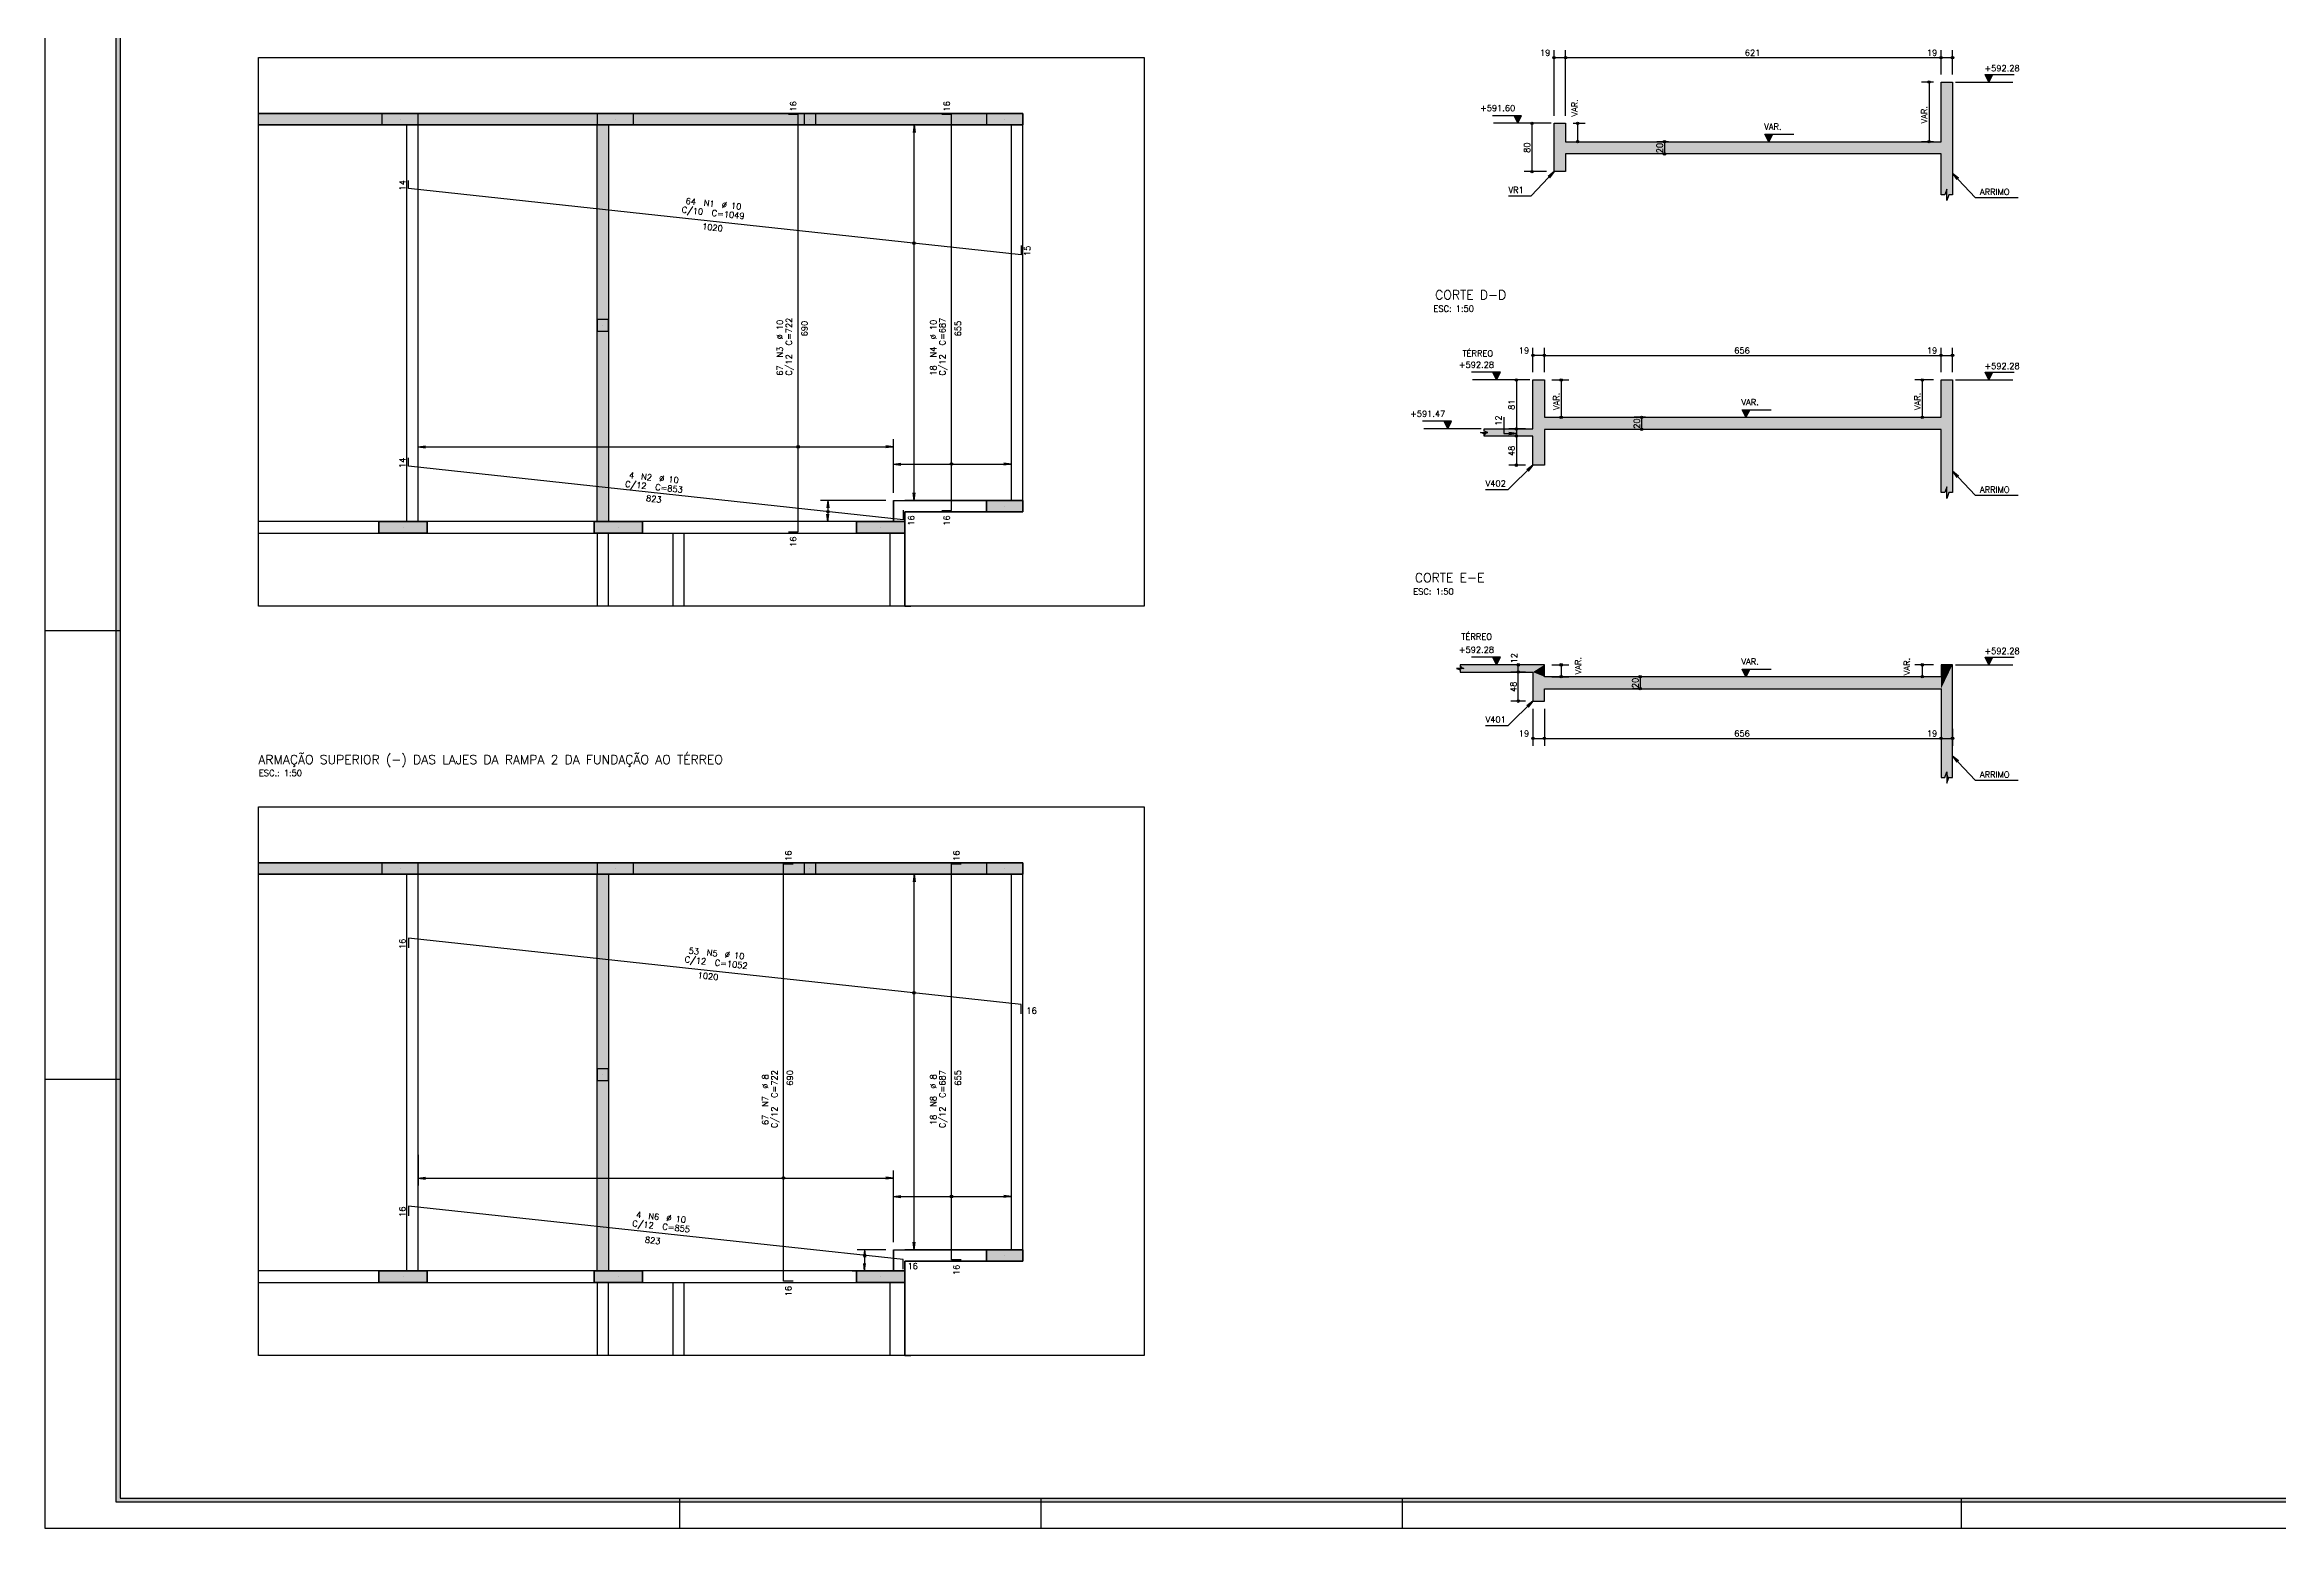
# Model space of a CAD drawing. Extents: x 0 to 119, y 0 to 84.
# Drawn here: x 0 to 73.9, y 0 to 49.1 of the extents above; entities that cross this region are included whole.
import ezdxf

# ---------------------------------------------------------------- set-up
doc = ezdxf.new("R2010")
doc.units = 0
doc.header["$LTSCALE"] = 100
doc.header["$MEASUREMENT"] = 0
doc.linetypes.add('ESTILO_TQS_0002', pattern=[0.3, 0.2, -0.1])
doc.linetypes.add('ESTILO_TQS_0004', pattern=[2.4, 1.5, 0.2, 0.15, -0.2, 0.15, -0.2])
for name, color, linetype in [('1', 1, 'CONTINUOUS'), ('2', 2, 'CONTINUOUS'), ('3', 3, 'CONTINUOUS'), ('4', 4, 'CONTINUOUS'), ('6', 6, 'CONTINUOUS'), ('9', 9, 'CONTINUOUS')]:
    doc.layers.add(name, color=color, linetype=linetype)
doc.styles.get("Standard").update_dxf_attribs({"font": 'ROMANS.SHX'})

msp = doc.modelspace()

# ---------------------------------------------------------------- linework, layer by layer
at = {"layer": '1', "linetype": 'ESTILO_TQS_0002'}
for p, q in [((63.209327, 47.833417), (65.109327, 47.833417)), ((49.829327, 46.473393), (47.929327, 46.473393)), ((49.129327, 37.984281), (47.229327, 37.984281)), ((63.209327, 37.984281), (65.109327, 37.984281)), ((47.515767, 36.364281), (45.615767, 36.364281)), ((49.129327, 28.559087), (47.229327, 28.559087)), ((63.209327, 28.559087), (65.109327, 28.559087))]:
    msp.add_line(p, q, dxfattribs=at)
at = {"layer": '1', "linetype": 'Continuous'}
for p, q in [((11.753726, 46.609635), (11.753726, 46.609635)), ((18.873726, 46.609635), (18.873726, 46.609635)), ((25.313726, 46.609635), (25.313726, 46.609635)), ((31.753726, 46.609635), (31.753726, 46.609635)), ((32.353726, 33.619635), (32.353726, 46.799635)), ((18.273726, 42.628088), (18.273726, 46.419635)), ((18.653726, 46.419635), (18.653726, 42.58705)), ((18.273726, 39.979635), (18.273726, 42.628091)), ((18.653726, 42.58704), (18.653726, 39.979635)), ((18.273726, 33.299635), (18.273726, 39.599635)), ((18.463726, 39.789635), (18.463726, 39.789635)), ((18.653726, 39.599635), (18.653726, 33.299635)), ((28.453726, 33.299635), (28.453727, 33.619635)), ((28.453726, 33.299635), (28.453727, 33.619635)), ((28.453727, 33.619635), (32.353726, 33.619635)), ((28.453727, 33.619635), (32.353726, 33.619635)), ((31.753726, 33.809635), (31.753726, 33.809635)), ((11.853726, 33.109635), (11.853726, 33.109635)), ((18.973726, 33.109635), (18.973726, 33.109635)), ((19.773726, 32.919635), (26.853726, 32.919635)), ((27.653726, 33.109635), (27.653726, 33.109635)), ((27.653726, 33.109635), (27.653726, 33.109635)), ((28.453727, 30.497469), (28.653726, 30.497469)), ((11.753726, 21.82431), (11.753726, 21.82431)), ((18.273726, 17.842764), (18.273726, 21.63431)), ((18.653726, 21.63431), (18.653726, 17.801726)), ((18.873726, 21.82431), (18.873726, 21.82431)), ((25.313726, 21.82431), (25.313726, 21.82431)), ((31.753726, 21.82431), (31.753726, 21.82431)), ((32.353726, 8.83431), (32.353726, 22.01431)), ((18.273726, 15.19431), (18.273726, 17.842766)), ((18.653726, 17.801716), (18.653726, 15.19431)), ((18.273726, 8.51431), (18.273726, 14.81431)), ((18.463726, 15.00431), (18.463726, 15.00431)), ((18.653726, 14.81431), (18.653726, 8.51431)), ((31.753726, 9.02431), (31.753726, 9.02431)), ((11.853726, 8.32431), (11.853726, 8.32431)), ((18.973726, 8.32431), (18.973726, 8.32431)), ((19.773726, 8.13431), (26.853726, 8.13431)), ((27.653726, 8.32431), (27.653726, 8.32431)), ((27.653726, 8.32431), (27.653726, 8.32431)), ((28.453726, 8.51431), (28.453727, 8.83431)), ((28.453726, 8.51431), (28.453727, 8.83431)), ((28.453727, 8.83431), (32.353726, 8.83431)), ((28.453727, 8.83431), (32.353726, 8.83431)), ((28.453727, 5.712145), (28.653726, 5.712145))]:
    msp.add_line(p, q, dxfattribs=at)
for points in [[(11.153726, 46.799635), (7.073771, 46.799635)], [(7.073771, 46.799635), (32.353726, 46.799635), (32.353726, 46.419635), (7.073771, 46.419635), (7.073771, 46.799635)], [(12.353726, 46.419635), (12.353726, 46.799635), (11.153726, 46.799635), (11.153726, 46.419635), (12.353726, 46.419635)], [(18.273726, 46.799635), (12.353726, 46.799635)], [(19.473726, 46.419635), (19.473726, 46.799635), (18.273726, 46.799635), (18.273726, 46.419635), (19.473726, 46.419635)], [(25.123726, 46.799635), (19.473726, 46.799635)], [(25.123726, 46.419635), (25.503726, 46.419635), (25.503726, 46.799635), (25.123726, 46.799635), (25.123726, 46.419635)], [(31.153726, 46.799635), (25.503726, 46.799635)], [(32.353726, 46.419635), (32.353726, 46.799635), (31.153726, 46.799635), (31.153726, 46.419635), (32.353726, 46.419635)], [(7.073771, 46.419635), (11.153726, 46.419635)], [(11.973726, 46.419635), (11.973726, 33.299635)], [(12.353726, 33.299635), (12.353726, 46.419635)], [(12.353726, 46.419635), (18.273726, 46.419635)], [(18.273726, 46.419635), (18.653726, 46.419635), (18.653726, 33.299635), (18.273726, 33.299635), (18.273726, 46.419635)], [(19.473726, 46.419635), (25.123726, 46.419635)], [(25.503726, 46.419635), (31.153726, 46.419635)], [(31.973726, 46.419635), (31.973726, 33.999635)], [(32.353726, 33.999635), (32.353726, 46.419635)], [(18.273726, 39.599635), (18.653726, 39.599635), (18.653726, 39.979635), (18.273726, 39.979635), (18.273726, 39.599635)], [(11.053726, 33.299635), (7.073771, 33.299635)], [(11.053726, 32.919635), (12.653726, 32.919635), (12.653726, 33.299635), (11.053726, 33.299635), (11.053726, 32.919635)], [(11.053726, 33.299635), (12.653726, 33.299635), (12.653726, 32.919635), (11.053726, 32.919635), (11.053726, 33.299635)], [(18.173726, 33.299635), (12.653726, 33.299635)], [(18.173726, 32.919635), (19.773726, 32.919635), (19.773726, 33.299635), (18.173726, 33.299635), (18.173726, 32.919635)], [(18.173726, 33.299635), (19.773726, 33.299635), (19.773726, 32.919635), (18.173726, 32.919635), (18.173726, 33.299635)], [(26.853726, 33.299635), (19.773726, 33.299635)], [(26.853726, 32.919635), (28.453726, 32.919635), (28.453726, 33.299635), (26.853726, 33.299635), (26.853726, 32.919635)], [(26.853726, 33.299635), (28.453727, 33.299635), (28.453727, 32.919635), (26.853726, 32.919635), (26.853726, 33.299635)], [(28.073727, 33.999635), (28.073727, 33.299635)], [(28.073727, 33.999635), (28.453727, 33.999635)], [(28.073727, 33.299635), (28.073727, 33.999635), (31.153726, 33.999635), (31.153726, 33.619635), (28.453727, 33.619635), (28.453726, 33.299635), (28.073727, 33.299635)], [(31.153726, 33.999635), (28.453727, 33.999635)], [(28.453727, 33.619635), (31.153726, 33.619635)], [(32.353726, 33.619635), (32.353726, 33.999635), (31.153726, 33.999635), (31.153726, 33.619635), (32.353726, 33.619635)], [(31.153726, 33.999635), (32.353726, 33.999635), (32.353726, 33.619635), (31.153726, 33.619635), (31.153726, 33.999635)], [(7.073771, 32.919635), (11.053726, 32.919635)], [(12.653726, 32.919635), (18.173726, 32.919635)], [(18.273726, 32.919635), (18.273726, 30.497469)], [(18.653726, 30.497469), (18.653726, 32.919635)], [(18.653726, 32.919635), (28.453727, 32.919635), (28.453727, 30.497469), (18.653726, 30.497469), (18.653726, 32.919635)], [(20.773726, 32.919635), (20.773726, 30.497469)], [(20.773726, 32.919635), (21.153726, 32.919635)], [(21.153726, 30.497469), (21.153726, 32.919635)], [(21.153726, 32.919635), (26.853726, 32.919635)], [(27.953727, 32.919635), (27.953727, 30.497469)], [(28.453727, 30.497469), (28.453727, 32.919635)], [(11.153726, 22.01431), (7.073771, 22.01431)], [(7.073771, 22.01431), (32.353726, 22.01431), (32.353726, 21.63431), (7.073771, 21.63431), (7.073771, 22.01431)], [(7.073771, 21.63431), (11.153726, 21.63431)], [(12.353726, 21.63431), (12.353726, 22.01431), (11.153726, 22.01431), (11.153726, 21.63431), (12.353726, 21.63431)], [(11.973726, 21.63431), (11.973726, 8.51431)], [(18.273726, 22.01431), (12.353726, 22.01431)], [(12.353726, 8.51431), (12.353726, 21.63431)], [(12.353726, 21.63431), (18.273726, 21.63431)], [(19.473726, 21.63431), (19.473726, 22.01431), (18.273726, 22.01431), (18.273726, 21.63431), (19.473726, 21.63431)], [(18.273726, 21.63431), (18.653726, 21.63431), (18.653726, 8.51431), (18.273726, 8.51431), (18.273726, 21.63431)], [(25.123726, 22.01431), (19.473726, 22.01431)], [(19.473726, 21.63431), (25.123726, 21.63431)], [(25.123726, 21.63431), (25.503726, 21.63431), (25.503726, 22.01431), (25.123726, 22.01431), (25.123726, 21.63431)], [(31.153726, 22.01431), (25.503726, 22.01431)], [(25.503726, 21.63431), (31.153726, 21.63431)], [(32.353726, 21.63431), (32.353726, 22.01431), (31.153726, 22.01431), (31.153726, 21.63431), (32.353726, 21.63431)], [(31.973726, 21.63431), (31.973726, 9.21431)], [(32.353726, 9.21431), (32.353726, 21.63431)], [(18.273726, 14.81431), (18.653726, 14.81431), (18.653726, 15.19431), (18.273726, 15.19431), (18.273726, 14.81431)], [(28.073727, 9.21431), (28.073727, 8.51431)], [(28.073727, 9.21431), (28.453727, 9.21431)], [(28.073727, 8.51431), (28.073727, 9.21431), (31.153726, 9.21431), (31.153726, 8.83431), (28.453727, 8.83431), (28.453726, 8.51431), (28.073727, 8.51431)], [(31.153726, 9.21431), (28.453727, 9.21431)], [(32.353726, 8.83431), (32.353726, 9.21431), (31.153726, 9.21431), (31.153726, 8.83431), (32.353726, 8.83431)], [(31.153726, 9.21431), (32.353726, 9.21431), (32.353726, 8.83431), (31.153726, 8.83431), (31.153726, 9.21431)], [(11.053726, 8.51431), (7.073771, 8.51431)], [(7.073771, 8.13431), (11.053726, 8.13431)], [(11.053726, 8.13431), (12.653726, 8.13431), (12.653726, 8.51431), (11.053726, 8.51431), (11.053726, 8.13431)], [(11.053726, 8.51431), (12.653726, 8.51431), (12.653726, 8.13431), (11.053726, 8.13431), (11.053726, 8.51431)], [(18.173726, 8.51431), (12.653726, 8.51431)], [(12.653726, 8.13431), (18.173726, 8.13431)], [(18.173726, 8.13431), (19.773726, 8.13431), (19.773726, 8.51431), (18.173726, 8.51431), (18.173726, 8.13431)], [(18.173726, 8.51431), (19.773726, 8.51431), (19.773726, 8.13431), (18.173726, 8.13431), (18.173726, 8.51431)], [(18.273726, 8.13431), (18.273726, 5.712145)], [(18.653726, 5.712145), (18.653726, 8.13431)], [(18.653726, 8.13431), (28.453727, 8.13431), (28.453727, 5.712145), (18.653726, 5.712145), (18.653726, 8.13431)], [(26.853726, 8.51431), (19.773726, 8.51431)], [(20.773726, 8.13431), (20.773726, 5.712145)], [(20.773726, 8.13431), (21.153726, 8.13431)], [(21.153726, 5.712145), (21.153726, 8.13431)], [(21.153726, 8.13431), (26.853726, 8.13431)], [(26.853726, 8.13431), (28.453726, 8.13431), (28.453726, 8.51431), (26.853726, 8.51431), (26.853726, 8.13431)], [(26.853726, 8.51431), (28.453727, 8.51431), (28.453727, 8.13431), (26.853726, 8.13431), (26.853726, 8.51431)], [(27.953727, 8.13431), (27.953727, 5.712145)], [(28.453727, 8.83431), (31.153726, 8.83431)], [(28.453727, 5.712145), (28.453727, 8.13431)]]:
    msp.add_lwpolyline(points, dxfattribs=at)
for points in [[(7.073771, 46.799635), (32.353726, 46.799635), (32.353726, 46.419635)], [(7.073771, 46.799635), (32.353726, 46.419635), (7.073771, 46.419635)], [(7.073771, 46.799635), (7.073771, 46.419635), (7.073771, 46.799635)], [(18.273726, 46.419635), (18.653726, 46.419635), (18.653726, 33.299635)], [(18.273726, 46.419635), (18.653726, 33.299635), (18.273726, 33.299635)], [(18.273726, 46.419635), (18.273726, 33.299635), (18.273726, 46.419635)], [(11.053726, 33.299635), (12.653726, 33.299635), (12.653726, 32.919635)], [(11.053726, 33.299635), (12.653726, 32.919635), (11.053726, 32.919635)], [(11.053726, 33.299635), (11.053726, 32.919635), (11.053726, 33.299635)], [(18.173726, 33.299635), (19.773726, 33.299635), (19.773726, 32.919635)], [(18.173726, 33.299635), (19.773726, 32.919635), (18.173726, 32.919635)], [(18.173726, 33.299635), (18.173726, 32.919635), (18.173726, 33.299635)], [(26.853726, 33.299635), (28.453727, 33.299635), (28.453727, 32.919635)], [(26.853726, 33.299635), (28.453727, 32.919635), (26.853726, 32.919635)], [(26.853726, 33.299635), (26.853726, 32.919635), (26.853726, 33.299635)], [(31.153726, 33.999635), (32.353726, 33.999635), (32.353726, 33.619635)], [(31.153726, 33.999635), (32.353726, 33.619635), (31.153726, 33.619635)], [(31.153726, 33.999635), (31.153726, 33.619635), (31.153726, 33.999635)], [(7.073771, 22.01431), (32.353726, 22.01431), (32.353726, 21.63431)], [(7.073771, 22.01431), (32.353726, 21.63431), (7.073771, 21.63431)], [(7.073771, 22.01431), (7.073771, 21.63431), (7.073771, 22.01431)], [(18.273726, 21.63431), (18.653726, 21.63431), (18.653726, 8.51431)], [(18.273726, 21.63431), (18.653726, 8.51431), (18.273726, 8.51431)], [(18.273726, 21.63431), (18.273726, 8.51431), (18.273726, 21.63431)], [(31.153726, 9.21431), (32.353726, 9.21431), (32.353726, 8.83431)], [(31.153726, 9.21431), (32.353726, 8.83431), (31.153726, 8.83431)], [(31.153726, 9.21431), (31.153726, 8.83431), (31.153726, 9.21431)], [(11.053726, 8.51431), (12.653726, 8.51431), (12.653726, 8.13431)], [(11.053726, 8.51431), (12.653726, 8.13431), (11.053726, 8.13431)], [(11.053726, 8.51431), (11.053726, 8.13431), (11.053726, 8.51431)], [(18.173726, 8.51431), (19.773726, 8.51431), (19.773726, 8.13431)], [(18.173726, 8.51431), (19.773726, 8.13431), (18.173726, 8.13431)], [(18.173726, 8.51431), (18.173726, 8.13431), (18.173726, 8.51431)], [(26.853726, 8.51431), (28.453727, 8.51431), (28.453727, 8.13431)], [(26.853726, 8.51431), (28.453727, 8.13431), (26.853726, 8.13431)], [(26.853726, 8.51431), (26.853726, 8.13431), (26.853726, 8.51431)]]:
    msp.add_solid(points, dxfattribs=at)
at = {"layer": '2', "linetype": 'Continuous'}
for p, q in [((49.929327, 46.723393), (49.929327, 48.893671)), ((50.309327, 46.723393), (50.309327, 48.893671)), ((50.309327, 46.723393), (50.309327, 48.893671)), ((62.729327, 48.083417), (62.729327, 48.893671)), ((62.729327, 48.083417), (62.729327, 48.893671)), ((63.109327, 48.083417), (63.109327, 48.893671)), ((49.929327, 48.643671), (50.309327, 48.643671)), ((50.309327, 48.643671), (62.729327, 48.643671)), ((62.729327, 48.643671), (63.109327, 48.643671)), ((64.184327, 48.083417), (65.144327, 48.083417)), ((64.309327, 47.833417), (64.184327, 48.083417)), ((64.42318, 48.061121), (64.195475, 48.061121)), ((64.309327, 47.833417), (64.434328, 48.083417)), ((62.479327, 47.833417), (62.08213, 47.833417)), ((62.33213, 47.833417), (62.33213, 45.859393)), ((62.729327, 47.833417), (62.729327, 47.833417)), ((62.729327, 47.833417), (62.729327, 47.833417)), ((62.729327, 47.833417), (62.729327, 47.833417)), ((63.109327, 47.833417), (63.109327, 47.833417)), ((64.412032, 48.038826), (64.206623, 48.038826)), ((64.400884, 48.01653), (64.21777, 48.01653)), ((64.389736, 47.994234), (64.228918, 47.994234)), ((64.378588, 47.971939), (64.240066, 47.971938)), ((64.36744, 47.949643), (64.251214, 47.949643)), ((64.356292, 47.927347), (64.262362, 47.927347)), ((64.345144, 47.905051), (64.27351, 47.905051)), ((64.333996, 47.882755), (64.284658, 47.882755)), ((64.322849, 47.86046), (64.295806, 47.86046)), ((48.854327, 46.723393), (47.894328, 46.723393)), ((48.729327, 46.473393), (48.604327, 46.723393)), ((48.615475, 46.701097), (48.84318, 46.701097)), ((48.626623, 46.678801), (48.832032, 46.678801)), ((48.637771, 46.656505), (48.820884, 46.656505)), ((48.648919, 46.63421), (48.809736, 46.63421)), ((48.660067, 46.611915), (48.798588, 46.611914)), ((48.671215, 46.589619), (48.787441, 46.589619)), ((48.729327, 46.473393), (48.854327, 46.723393)), ((28.328726, 46.419635), (28.328726, 46.419635)), ((28.578726, 46.419635), (29.008233, 46.419635)), ((28.758233, 46.419635), (28.725601, 46.171773)), ((28.758233, 33.999635), (28.758233, 46.419635)), ((28.758233, 46.419635), (28.790865, 46.171773)), ((48.682363, 46.567322), (48.776293, 46.567323)), ((48.69351, 46.545026), (48.765145, 46.545027)), ((48.704658, 46.522731), (48.753997, 46.522731)), ((48.715806, 46.500435), (48.742849, 46.500435)), ((49.679327, 46.473393), (48.945014, 46.473393)), ((49.195014, 46.473393), (49.195014, 44.873393)), ((49.929327, 46.473393), (49.929327, 46.473393)), ((49.929327, 46.473393), (49.929327, 46.473393)), ((50.309327, 46.473393), (50.309327, 46.473393)), ((50.309327, 46.473393), (50.309327, 46.473393)), ((50.309327, 46.473393), (50.309327, 46.473393)), ((50.309327, 45.859393), (50.309327, 45.859393)), ((50.559327, 46.473393), (50.956525, 46.473393)), ((50.559327, 45.859393), (50.956525, 45.859393)), ((50.706525, 46.473393), (50.706525, 45.859393)), ((53.713936, 45.859393), (53.33195, 45.859393)), ((53.58195, 45.859393), (53.58195, 45.459393)), ((53.963936, 45.859393), (53.963936, 45.859393)), ((56.905179, 46.109393), (57.865179, 46.109393)), ((57.030179, 45.859393), (56.905179, 46.109393)), ((57.144031, 46.087097), (56.916327, 46.087097)), ((57.132883, 46.064801), (56.927475, 46.064801)), ((57.121735, 46.042505), (56.938622, 46.042505)), ((57.110588, 46.02021), (56.94977, 46.02021)), ((57.09944, 45.997915), (56.960918, 45.997914)), ((57.088292, 45.975619), (56.972066, 45.975619)), ((57.077144, 45.953322), (56.983213, 45.953323)), ((57.065996, 45.931026), (56.994361, 45.931027)), ((57.054848, 45.908731), (57.005509, 45.908731)), ((57.043701, 45.886435), (57.016658, 45.886435)), ((57.030179, 45.859393), (57.155179, 46.109393)), ((62.479327, 45.859393), (62.08213, 45.859393)), ((62.729327, 45.859393), (62.729327, 45.859393)), ((53.6392, 45.459393), (53.33195, 45.459393)), ((53.8892, 45.459393), (53.8892, 45.459393)), ((49.679327, 44.873393), (48.945014, 44.873393)), ((49.929327, 44.873393), (49.929327, 44.873393)), ((49.229327, 38.234281), (49.229327, 39.044535)), ((49.609327, 38.794535), (49.229327, 38.794535)), ((49.609327, 38.234281), (49.609327, 39.044535)), ((49.609327, 38.234281), (49.609327, 39.044535)), ((49.609327, 38.794535), (62.729327, 38.794535)), ((62.729327, 38.234281), (62.729327, 39.044535)), ((62.729327, 38.234281), (62.729327, 39.044535)), ((62.729327, 38.794535), (63.109327, 38.794535)), ((63.109327, 38.234281), (63.109327, 39.044535)), ((48.154327, 38.234281), (47.194328, 38.234281)), ((48.029327, 37.984281), (47.904327, 38.234281)), ((47.915475, 38.211985), (48.14318, 38.211985)), ((47.926623, 38.18969), (48.132032, 38.18969)), ((47.937771, 38.167394), (48.120884, 38.167394)), ((47.948919, 38.145098), (48.109736, 38.145098)), ((47.960067, 38.122803), (48.098588, 38.122802)), ((47.971215, 38.100507), (48.087441, 38.100507)), ((47.982363, 38.078211), (48.076293, 38.078211)), ((47.99351, 38.055915), (48.065145, 38.055915)), ((48.004658, 38.033619), (48.053997, 38.033619)), ((48.015806, 38.011324), (48.042849, 38.011324)), ((48.029327, 37.984281), (48.154327, 38.234281)), ((48.979327, 37.984281), (48.433078, 37.984281)), ((48.683078, 37.984281), (48.683078, 36.364281)), ((49.229327, 37.984281), (49.229327, 37.984281)), ((49.229327, 37.984281), (49.229327, 37.984281)), ((49.609327, 37.984281), (49.609327, 37.984281)), ((49.609327, 37.984281), (49.609327, 37.984281)), ((49.609327, 37.984281), (49.609327, 37.984281)), ((49.859327, 37.984281), (50.414515, 37.984281)), ((50.164515, 37.984281), (50.164515, 36.748309)), ((62.479327, 37.984281), (61.857823, 37.984281)), ((62.107823, 37.984281), (62.107823, 36.748309)), ((62.729327, 37.984281), (62.729327, 37.984281)), ((62.729327, 37.984281), (62.729327, 37.984281)), ((62.729327, 37.984281), (62.729327, 37.984281)), ((63.109327, 37.984281), (63.109327, 37.984281)), ((64.184327, 38.234281), (65.144327, 38.234281)), ((64.309327, 37.984281), (64.184327, 38.234281)), ((64.42318, 38.211985), (64.195475, 38.211985)), ((64.412032, 38.18969), (64.206623, 38.18969)), ((64.400884, 38.167394), (64.21777, 38.167394)), ((64.389736, 38.145098), (64.228918, 38.145098)), ((64.378588, 38.122803), (64.240066, 38.122802)), ((64.36744, 38.100507), (64.251214, 38.100507)), ((64.356292, 38.078211), (64.262362, 38.078211)), ((64.345144, 38.055915), (64.27351, 38.055915)), ((64.333996, 38.033619), (64.284658, 38.033619)), ((64.322849, 38.011324), (64.295806, 38.011324)), ((64.309327, 37.984281), (64.434328, 38.234281)), ((31.973726, 36.973345), (31.973726, 36.973345)), ((56.149635, 36.998309), (57.109635, 36.998309)), ((56.274635, 36.748309), (56.149635, 36.998309)), ((56.388487, 36.976013), (56.160783, 36.976013)), ((56.274635, 36.748309), (56.399635, 36.998309)), ((31.973726, 36.723345), (31.973726, 34.950532)), ((46.540767, 36.614281), (45.580767, 36.614281)), ((46.415767, 36.364281), (46.290767, 36.614281)), ((46.301915, 36.591985), (46.529619, 36.591985)), ((46.313063, 36.56969), (46.518471, 36.56969)), ((46.324211, 36.547394), (46.507324, 36.547394)), ((46.335358, 36.525098), (46.496176, 36.525098)), ((46.346506, 36.502803), (46.485028, 36.502802)), ((46.357654, 36.480507), (46.473881, 36.480507)), ((46.368802, 36.458211), (46.462733, 36.458211)), ((46.37995, 36.435915), (46.451585, 36.435915)), ((46.391098, 36.413619), (46.440437, 36.413619)), ((46.402246, 36.391324), (46.429288, 36.391324)), ((46.415767, 36.364281), (46.540767, 36.614281)), ((48.979327, 36.364281), (48.433078, 36.364281)), ((48.979327, 36.364281), (48.433078, 36.364281)), ((48.683078, 36.364281), (48.683078, 36.124281)), ((49.229327, 36.364281), (49.229327, 36.364281)), ((49.229327, 36.364281), (49.229327, 36.364281)), ((49.609327, 36.748309), (49.609327, 36.748309)), ((49.859327, 36.748309), (50.414515, 36.748309)), ((52.958392, 36.748309), (52.576406, 36.748309)), ((52.883656, 36.348309), (52.576406, 36.348309)), ((52.826406, 36.748309), (52.826406, 36.348309)), ((53.133656, 36.348309), (53.133656, 36.348309)), ((53.208392, 36.748309), (53.208392, 36.748309)), ((56.377339, 36.953718), (56.171931, 36.953718)), ((56.366191, 36.931422), (56.183078, 36.931422)), ((56.355044, 36.909126), (56.194226, 36.909126)), ((56.343896, 36.886831), (56.205374, 36.88683)), ((56.332748, 36.864535), (56.216522, 36.864535)), ((56.3216, 36.842239), (56.22767, 36.842239)), ((56.310452, 36.819943), (56.238817, 36.819943)), ((56.299304, 36.797647), (56.249965, 36.797647)), ((56.288157, 36.775352), (56.261114, 36.775352)), ((61.973783, 36.748309), (61.973783, 36.748309)), ((62.223783, 36.748309), (62.357823, 36.748309)), ((12.353726, 34.375068), (12.353726, 36.020413)), ((12.353726, 35.770413), (12.601587, 35.803045)), ((12.353726, 35.770413), (28.073727, 35.770413)), ((12.353726, 35.770413), (12.601587, 35.737781)), ((28.073727, 35.770413), (27.825865, 35.803045)), ((28.073727, 35.770413), (27.825865, 35.737781)), ((28.073727, 34.249635), (28.073727, 36.020413)), ((48.979327, 36.124281), (48.433078, 36.124281)), ((48.979327, 36.124281), (48.433078, 36.124281)), ((48.683078, 36.124281), (48.683078, 35.164281)), ((49.229327, 36.124281), (49.229327, 36.124281)), ((49.229327, 36.124281), (49.229327, 36.124281)), ((28.073727, 34.249635), (28.073727, 35.450532)), ((28.073727, 35.200532), (28.321588, 35.233164)), ((28.073727, 35.200532), (31.973726, 35.200532)), ((28.073727, 35.200532), (28.321588, 35.167901)), ((31.973726, 35.200532), (31.725865, 35.233164)), ((31.973726, 35.200532), (31.725865, 35.167901)), ((48.979327, 35.164281), (48.433078, 35.164281)), ((49.229327, 35.164281), (49.229327, 35.164281)), ((12.353726, 34.125068), (12.353726, 34.125068)), ((28.758233, 33.999635), (28.725601, 34.247496)), ((28.758233, 33.999635), (28.790865, 34.247496)), ((27.823727, 33.999635), (25.659738, 33.999635)), ((25.910697, 33.299635), (25.659738, 33.299635)), ((25.909738, 33.999635), (25.877106, 33.751773)), ((25.909738, 33.299635), (25.877106, 33.547496)), ((25.909738, 33.999635), (25.909738, 33.299635)), ((25.909738, 33.999635), (25.942369, 33.751773)), ((25.909738, 33.299635), (25.942369, 33.547496)), ((26.160697, 33.299635), (26.160697, 33.299635)), ((28.073727, 33.999635), (28.073727, 33.999635)), ((28.073727, 33.999635), (28.073727, 33.999635)), ((28.073727, 33.999635), (28.073727, 33.999635)), ((28.453727, 33.999635), (28.453727, 33.999635)), ((28.703727, 33.999635), (29.008233, 33.999635)), ((0.000081, 29.699962), (2.500081, 29.699962)), ((48.154327, 28.809088), (47.194328, 28.809088)), ((48.029327, 28.559087), (47.904327, 28.809088)), ((47.915475, 28.786791), (48.14318, 28.786791)), ((47.926623, 28.764496), (48.132032, 28.764496)), ((47.937771, 28.7422), (48.120884, 28.7422)), ((47.948919, 28.719904), (48.109736, 28.719904)), ((47.960067, 28.697609), (48.098588, 28.697609)), ((47.971215, 28.675313), (48.087441, 28.675313)), ((47.982363, 28.653017), (48.076293, 28.653017)), ((47.99351, 28.630721), (48.065145, 28.630722)), ((48.004658, 28.608425), (48.053997, 28.608425)), ((48.015806, 28.58613), (48.042849, 28.58613)), ((48.029327, 28.559087), (48.154327, 28.809088)), ((48.836032, 28.559087), (48.494474, 28.559087)), ((48.979327, 28.319087), (48.494474, 28.319087)), ((48.979327, 28.319087), (48.494474, 28.319087)), ((48.744474, 28.319087), (48.744474, 28.559087)), ((48.744474, 27.359087), (48.744474, 28.319087)), ((49.086032, 28.559087), (49.086032, 28.559087)), ((49.229327, 28.319087), (49.229327, 28.319087)), ((49.229327, 28.319087), (49.229327, 28.319087)), ((49.609327, 28.559087), (49.609327, 28.559087)), ((49.609327, 28.167414), (49.609327, 28.167414)), ((49.859327, 28.559087), (50.414515, 28.559087)), ((49.859327, 28.167414), (50.414515, 28.167414)), ((50.164515, 28.559087), (50.164515, 28.167414)), ((52.849602, 28.167414), (52.526523, 28.167414)), ((52.776523, 28.167414), (52.776523, 27.767414)), ((53.099602, 28.167414), (53.099602, 28.167414)), ((56.149635, 28.417414), (57.109635, 28.417414)), ((56.274635, 28.167414), (56.149635, 28.417414)), ((56.388487, 28.395118), (56.160783, 28.395118)), ((56.377339, 28.372822), (56.171931, 28.372822)), ((56.366191, 28.350526), (56.183078, 28.350526)), ((56.355044, 28.328231), (56.194226, 28.328231)), ((56.343896, 28.305935), (56.205374, 28.305935)), ((56.332748, 28.283639), (56.216522, 28.283639)), ((56.3216, 28.261343), (56.22767, 28.261344)), ((56.310452, 28.239047), (56.238817, 28.239048)), ((56.299304, 28.216752), (56.249965, 28.216752)), ((56.288157, 28.194456), (56.261114, 28.194456)), ((56.274635, 28.167414), (56.399635, 28.417414)), ((62.479327, 28.559087), (61.857823, 28.559087)), ((62.479327, 28.167414), (61.857823, 28.167414)), ((62.107823, 28.559087), (62.107823, 28.167414)), ((62.729327, 28.559087), (62.729327, 28.559087)), ((62.729327, 28.167414), (62.729327, 28.167414)), ((64.184327, 28.809088), (65.144327, 28.809088)), ((64.309327, 28.559087), (64.184327, 28.809088)), ((64.42318, 28.786791), (64.195475, 28.786791)), ((64.412032, 28.764496), (64.206623, 28.764496)), ((64.400884, 28.7422), (64.21777, 28.7422)), ((64.389736, 28.719904), (64.228918, 28.719904)), ((64.378588, 28.697609), (64.240066, 28.697609)), ((64.36744, 28.675313), (64.251214, 28.675313)), ((64.356292, 28.653017), (64.262362, 28.653017)), ((64.345144, 28.630721), (64.27351, 28.630722)), ((64.333996, 28.608425), (64.284658, 28.608425)), ((64.322849, 28.58613), (64.295806, 28.58613)), ((64.309327, 28.559087), (64.434328, 28.809088)), ((48.979327, 27.359087), (48.494474, 27.359087)), ((49.229327, 27.359087), (49.229327, 27.359087)), ((49.229327, 27.359087), (49.229327, 27.359087)), ((49.609327, 27.359087), (49.609327, 27.359087)), ((49.609327, 27.359087), (49.609327, 27.359087)), ((52.752679, 27.767414), (52.526523, 27.767414)), ((53.002679, 27.767414), (53.002679, 27.767414)), ((49.229327, 27.109087), (49.229327, 25.877368)), ((49.609327, 27.109087), (49.609327, 25.877368)), ((49.609327, 27.109087), (49.609327, 25.877368)), ((63.109327, 26.694829), (63.109327, 26.694829)), ((49.229327, 26.127368), (49.609327, 26.127368)), ((49.609327, 26.127368), (62.729327, 26.127368)), ((62.729327, 26.298992), (62.729327, 26.298992)), ((62.729327, 26.298992), (62.729327, 26.298992)), ((62.729327, 26.127368), (63.109327, 26.127368)), ((62.729327, 26.048992), (62.729327, 25.877368)), ((62.729327, 26.048992), (62.729327, 25.877368)), ((63.109327, 26.444829), (63.109327, 25.877368)), ((27.211431, 21.63431), (27.211431, 21.63431)), ((27.461431, 21.63431), (29.008233, 21.63431)), ((28.758233, 21.63431), (28.725601, 21.386449)), ((28.758233, 9.21431), (28.758233, 21.63431)), ((28.758233, 21.63431), (28.790865, 21.386449)), ((0.000081, 14.849962), (2.500081, 14.849962)), ((12.353726, 12.603822), (12.353726, 12.603822)), ((12.353726, 12.353822), (12.353726, 11.334264)), ((28.073727, 9.46431), (28.073727, 11.834264)), ((31.973726, 12.18802), (31.973726, 12.18802)), ((31.973726, 11.93802), (31.973726, 10.72295)), ((12.353726, 11.584264), (12.601587, 11.616896)), ((12.353726, 11.584264), (28.073727, 11.584264)), ((12.353726, 11.584264), (12.601587, 11.551632)), ((28.073727, 11.584264), (27.825865, 11.616896)), ((28.073727, 11.584264), (27.825865, 11.551632)), ((28.073727, 9.46431), (28.073727, 11.22295)), ((28.073727, 10.97295), (28.321588, 11.005581)), ((28.073727, 10.97295), (31.973726, 10.97295)), ((28.073727, 10.97295), (28.321588, 10.940318)), ((31.973726, 10.97295), (31.725865, 11.005581)), ((31.973726, 10.97295), (31.725865, 10.940318)), ((27.823727, 9.21431), (26.874017, 9.21431)), ((27.124017, 9.21431), (27.091386, 8.966449)), ((27.124017, 9.21431), (27.124017, 8.51431)), ((27.124017, 9.21431), (27.156649, 8.966449)), ((28.073727, 9.21431), (28.073727, 9.21431)), ((28.073727, 9.21431), (28.073727, 9.21431)), ((28.073727, 9.21431), (28.073727, 9.21431)), ((28.453727, 9.21431), (28.453727, 9.21431)), ((28.703727, 9.21431), (29.008233, 9.21431)), ((28.758233, 9.21431), (28.725601, 9.462171)), ((28.758233, 9.21431), (28.790865, 9.462171)), ((26.45524, 8.51431), (26.45524, 8.51431)), ((26.70524, 8.51431), (27.374017, 8.51431)), ((27.124017, 8.51431), (27.091386, 8.762171)), ((27.124017, 8.51431), (27.156649, 8.762171)), ((21.000081, 0.999962), (21.000081, -0.000038)), ((32.950081, 0.999962), (32.950081, -0.000038)), ((44.900081, 0.999962), (44.900081, -0.000038)), ((63.400081, 0.999962), (63.400081, -0.000038))]:
    msp.add_line(p, q, dxfattribs=at)
for points in [[(0.000081, -0.000038), (118.900081, -0.000038), (118.900081, 84.099962), (0.000081, 84.099962), (0.000081, -0.000038)], [(117.900081, 0.999962), (117.900081, 0.859962), (2.360081, 0.859962), (2.360081, 83.239962), (117.900081, 83.239962), (117.900081, 83.099962), (2.500081, 83.099962), (2.500081, 0.999962), (117.900081, 0.999962)], [(117.900081, 0.999962), (117.900081, 0.859962), (2.360081, 0.859962), (2.360081, 83.239962), (117.900081, 83.239962), (117.900081, 83.099962), (2.500081, 83.099962), (2.500081, 0.999962), (117.900081, 0.999962)], [(2.500081, 0.999962), (117.900081, 0.999962), (117.900081, 83.099962), (2.500081, 83.099962), (2.500081, 0.999962)], [(64.434328, 48.083417), (64.309327, 47.833417), (64.184327, 48.083417), (64.434328, 48.083417)], [(48.604327, 46.723393), (48.729327, 46.473393), (48.854327, 46.723393), (48.604327, 46.723393)], [(57.155179, 46.109393), (57.030179, 45.859393), (56.905179, 46.109393), (57.155179, 46.109393)], [(48.419939, 44.069663), (49.166251, 44.069663), (49.929327, 44.873393), (49.782333, 44.671174), (49.929327, 44.873393), (49.735003, 44.716109)], [(65.286058, 44.007639), (63.872404, 44.007639), (63.109327, 44.811369), (63.303651, 44.654086), (63.109327, 44.811369), (63.256322, 44.60915)], [(47.904327, 38.234281), (48.029327, 37.984281), (48.154327, 38.234281), (47.904327, 38.234281)], [(64.434328, 38.234281), (64.309327, 37.984281), (64.184327, 38.234281), (64.434328, 38.234281)], [(56.399635, 36.998309), (56.274635, 36.748309), (56.149635, 36.998309), (56.399635, 36.998309)], [(46.290767, 36.614281), (46.415767, 36.364281), (46.540767, 36.614281), (46.290767, 36.614281)], [(48.264543, 36.755351), (48.264543, 36.208242), (48.683078, 36.208242), (48.435216, 36.175611), (48.683078, 36.208242), (48.435216, 36.240874)], [(47.664395, 34.360551), (48.410707, 34.360551), (49.229327, 35.164281), (49.075323, 34.967348), (49.229327, 35.164281), (49.029601, 35.013917)], [(65.286058, 34.158503), (63.872404, 34.158503), (63.109327, 34.962233), (63.303651, 34.804949), (63.109327, 34.962233), (63.256322, 34.760014)], [(47.904327, 28.809088), (48.029327, 28.559087), (48.154327, 28.809088), (47.904327, 28.809088)], [(56.399635, 28.417414), (56.274635, 28.167414), (56.149635, 28.417414), (56.399635, 28.417414)], [(64.434328, 28.809088), (64.309327, 28.559087), (64.184327, 28.809088), (64.434328, 28.809088)], [(47.664395, 26.555357), (48.410707, 26.555357), (49.229327, 27.359087), (49.075323, 27.162154), (49.229327, 27.359087), (49.029601, 27.208724)], [(65.286058, 24.733309), (63.872404, 24.733309), (63.109327, 25.537039), (63.303651, 25.379756), (63.109327, 25.537039), (63.256322, 25.33482)]]:
    msp.add_lwpolyline(points, dxfattribs=at)
at = {"layer": '2', "linetype": 'ESTILO_TQS_0004'}
for points in [[(7.073771, 48.651108), (36.369739, 48.651108), (36.369739, 30.497469), (7.073771, 30.497469), (7.073771, 48.651108)], [(7.073771, 23.865784), (36.369739, 23.865784), (36.369739, 5.712145), (7.073771, 5.712145), (7.073771, 23.865784)]]:
    msp.add_lwpolyline(points, dxfattribs=at)
at = {"layer": '2', "linetype": 'Continuous'}
for centre, radius in [((49.929327, 48.643671), 0.04), ((49.929327, 48.643671), 0.02), ((50.309327, 48.643671), 0.04), ((50.309327, 48.643671), 0.04), ((50.309327, 48.643671), 0.02), ((50.309327, 48.643671), 0.02), ((62.729327, 48.643671), 0.04), ((62.729327, 48.643671), 0.04), ((62.729327, 48.643671), 0.02), ((62.729327, 48.643671), 0.02), ((63.109327, 48.643671), 0.04), ((63.109327, 48.643671), 0.02), ((62.33213, 47.833417), 0.04), ((62.33213, 47.833417), 0.02), ((49.195014, 46.473393), 0.04), ((49.195014, 46.473393), 0.02), ((50.706525, 46.473393), 0.04), ((50.706525, 45.859393), 0.04), ((50.706525, 46.473393), 0.02), ((50.706525, 45.859393), 0.02), ((53.58195, 45.859393), 0.04), ((53.58195, 45.859393), 0.02), ((62.33213, 45.859393), 0.04), ((62.33213, 45.859393), 0.02), ((53.58195, 45.459393), 0.04), ((53.58195, 45.459393), 0.02), ((49.195014, 44.873393), 0.04), ((49.195014, 44.873393), 0.02), ((28.758233, 42.506688), 0.04), ((28.758233, 42.506688), 0.02), ((49.229327, 38.794535), 0.04), ((49.229327, 38.794535), 0.02), ((49.609327, 38.794535), 0.04), ((49.609327, 38.794535), 0.04), ((49.609327, 38.794535), 0.02), ((49.609327, 38.794535), 0.02), ((62.729327, 38.794535), 0.04), ((62.729327, 38.794535), 0.04), ((62.729327, 38.794535), 0.02), ((62.729327, 38.794535), 0.02), ((63.109327, 38.794535), 0.04), ((63.109327, 38.794535), 0.02), ((48.683078, 37.984281), 0.04), ((48.683078, 37.984281), 0.02), ((50.164515, 37.984281), 0.04), ((50.164515, 37.984281), 0.02), ((62.107823, 37.984281), 0.04), ((62.107823, 37.984281), 0.02), ((48.683078, 36.364281), 0.04), ((48.683078, 36.364281), 0.04), ((48.683078, 36.364281), 0.02), ((48.683078, 36.364281), 0.02), ((50.164515, 36.748309), 0.04), ((50.164515, 36.748309), 0.02), ((52.826406, 36.748309), 0.04), ((52.826406, 36.348309), 0.04), ((52.826406, 36.748309), 0.02), ((52.826406, 36.348309), 0.02), ((62.107823, 36.748309), 0.04), ((62.107823, 36.748309), 0.02), ((24.921693, 35.770413), 0.041625), ((24.921693, 35.770413), 0.02075), ((48.683078, 36.124281), 0.04), ((48.683078, 36.124281), 0.04), ((48.683078, 36.124281), 0.02), ((48.683078, 36.124281), 0.02), ((29.998899, 35.200532), 0.041625), ((29.998899, 35.200532), 0.02075), ((48.683078, 35.164281), 0.04), ((48.683078, 35.164281), 0.02), ((25.909738, 33.624954), 0.04), ((25.909738, 33.624954), 0.02), ((48.744474, 28.559087), 0.04), ((48.744474, 28.319087), 0.04), ((48.744474, 28.319087), 0.04), ((48.744474, 28.559087), 0.02), ((48.744474, 28.319087), 0.02), ((48.744474, 28.319087), 0.02), ((50.164515, 28.559087), 0.04), ((50.164515, 28.167414), 0.04), ((50.164515, 28.559087), 0.02), ((50.164515, 28.167414), 0.02), ((52.776523, 28.167414), 0.04), ((52.776523, 28.167414), 0.02), ((62.107823, 28.559087), 0.04), ((62.107823, 28.167414), 0.04), ((62.107823, 28.559087), 0.02), ((62.107823, 28.167414), 0.02), ((48.744474, 27.359087), 0.04), ((48.744474, 27.359087), 0.02), ((52.776523, 27.767414), 0.04), ((52.776523, 27.767414), 0.02), ((49.229327, 26.127368), 0.04), ((49.229327, 26.127368), 0.02), ((49.609327, 26.127368), 0.04), ((49.609327, 26.127368), 0.04), ((49.609327, 26.127368), 0.02), ((49.609327, 26.127368), 0.02), ((62.729327, 26.127368), 0.04), ((62.729327, 26.127368), 0.04), ((62.729327, 26.127368), 0.02), ((62.729327, 26.127368), 0.02), ((63.109327, 26.127368), 0.04), ((63.109327, 26.127368), 0.02), ((28.758233, 17.7103), 0.04), ((28.758233, 17.7103), 0.02), ((24.440937, 11.584264), 0.041625), ((24.440937, 11.584264), 0.02075), ((29.998899, 10.97295), 0.041625), ((29.998899, 10.97295), 0.02075), ((27.124017, 9.028353), 0.04), ((27.124017, 9.028353), 0.02)]:
    msp.add_circle(centre, radius, dxfattribs=at)
for points in [[(2.360081, 0.859962), (2.360081, 83.239962), (2.500081, 83.099962)], [(2.500081, 0.999962), (2.360081, 0.859962), (2.500081, 83.099962)], [(117.900081, 0.859962), (2.360081, 0.859962), (2.500081, 0.999962)], [(117.900081, 0.999962), (117.900081, 0.859962), (2.500081, 0.999962)]]:
    msp.add_solid(points, dxfattribs=at)
at = {"layer": '3', "linetype": 'Continuous'}
msp.add_lwpolyline([(62.729327, 34.255765), (62.729327, 36.348309), (49.609327, 36.348309), (49.609327, 35.164281), (49.229327, 35.164281), (49.229327, 36.124281), (47.615767, 36.124281), (47.615767, 36.204281), (47.495767, 36.244281), (47.735767, 36.244281), (47.615767, 36.284281), (47.615767, 36.364281), (49.229327, 36.364281), (49.229327, 37.984281), (49.609327, 37.984281), (49.609327, 36.748309), (62.729327, 36.748309), (62.729327, 37.984281), (63.109327, 37.984281), (63.109327, 34.255765), (62.982661, 34.255765), (62.919327, 34.065765), (62.919327, 34.445765), (62.855994, 34.255765), (62.729327, 34.255765)], dxfattribs=at)
at = {"layer": '4', "linetype": 'Continuous'}
for points in [[(63.109327, 44.104901), (62.982661, 44.104901), (62.919327, 43.914901), (62.919327, 44.294901), (62.855994, 44.104901), (62.729327, 44.104901), (62.729327, 45.459393), (50.309327, 45.459393), (50.309327, 44.873393), (49.929327, 44.873393), (49.929327, 46.473393), (50.309327, 46.473393), (50.309327, 45.859393), (62.729327, 45.859393), (62.729327, 47.833417), (63.109327, 47.833417), (63.109327, 44.104901)], [(63.109327, 24.830571), (63.109327, 28.559087), (62.729327, 28.559087), (62.729327, 28.167414), (49.609327, 28.167414), (49.609327, 28.559087), (46.821337, 28.559087), (46.821337, 28.479088), (46.941337, 28.439087), (46.701337, 28.439087), (46.821337, 28.399088), (46.821337, 28.319087), (49.229327, 28.319087), (49.229327, 27.359087), (49.609327, 27.359087), (49.609327, 27.767414), (62.729327, 27.767414), (62.729327, 24.830571), (62.855994, 24.830571), (62.919327, 25.020571), (62.919327, 24.640571), (62.982661, 24.830571), (63.109327, 24.830571)]]:
    msp.add_lwpolyline(points, dxfattribs=at)
at = {"layer": '6', "linetype": 'Continuous'}
for points in [[(63.109327, 44.104901), (62.982661, 44.104901), (62.919327, 43.914901), (62.919327, 44.294901), (62.855994, 44.104901), (62.729327, 44.104901), (62.729327, 45.459393), (50.309327, 45.459393), (50.309327, 44.873393), (49.929327, 44.873393), (49.929327, 46.473393), (50.309327, 46.473393), (50.309327, 45.859393), (62.729327, 45.859393), (62.729327, 47.833417), (63.109327, 47.833417), (63.109327, 44.104901)], [(62.729327, 34.255765), (62.729327, 36.348309), (49.609327, 36.348309), (49.609327, 35.164281), (49.229327, 35.164281), (49.229327, 36.124281), (47.615767, 36.124281), (47.615767, 36.204281), (47.495767, 36.244281), (47.735767, 36.244281), (47.615767, 36.284281), (47.615767, 36.364281), (49.229327, 36.364281), (49.229327, 37.984281), (49.609327, 37.984281), (49.609327, 36.748309), (62.729327, 36.748309), (62.729327, 37.984281), (63.109327, 37.984281), (63.109327, 34.255765), (62.982661, 34.255765), (62.919327, 34.065765), (62.919327, 34.445765), (62.855994, 34.255765), (62.729327, 34.255765)], [(63.109327, 24.830571), (63.109327, 28.559087), (62.729327, 28.559087), (62.729327, 28.167414), (49.609327, 28.167414), (49.609327, 28.559087), (46.821337, 28.559087), (46.821337, 28.479088), (46.941337, 28.439087), (46.701337, 28.439087), (46.821337, 28.399088), (46.821337, 28.319087), (49.229327, 28.319087), (49.229327, 27.359087), (49.609327, 27.359087), (49.609327, 27.767414), (62.729327, 27.767414), (62.729327, 24.830571), (62.855994, 24.830571), (62.919327, 25.020571), (62.919327, 24.640571), (62.982661, 24.830571), (63.109327, 24.830571)]]:
    msp.add_lwpolyline(points, dxfattribs=at)
for points in [[(62.729327, 45.459393), (62.729327, 45.859393), (63.109327, 47.833417)], [(62.729327, 45.859393), (62.729327, 47.833417), (63.109327, 47.833417)], [(63.109327, 47.833417), (62.855994, 44.104901), (62.729327, 45.459393)], [(62.919327, 44.294901), (62.855994, 44.104901), (63.109327, 47.833417)], [(62.919327, 43.914901), (62.919327, 44.294901), (63.109327, 47.833417)], [(62.982661, 44.104901), (62.919327, 43.914901), (63.109327, 47.833417)], [(62.982661, 44.104901), (63.109327, 47.833417), (63.109327, 44.104901)], [(49.929327, 46.473393), (50.309327, 46.473393), (50.309327, 45.459393)], [(50.309327, 44.873393), (49.929327, 44.873393), (49.929327, 46.473393)], [(50.309327, 44.873393), (49.929327, 46.473393), (50.309327, 45.459393)], [(50.309327, 46.473393), (50.309327, 45.859393), (50.309327, 45.459393)], [(50.309327, 45.459393), (50.309327, 45.859393), (62.729327, 45.459393)], [(50.309327, 45.859393), (62.729327, 45.859393), (62.729327, 45.459393)], [(62.855994, 44.104901), (62.729327, 44.104901), (62.729327, 45.459393)], [(49.609327, 36.348309), (49.229327, 35.164281), (49.609327, 37.984281)], [(49.609327, 37.984281), (49.229327, 35.164281), (49.229327, 36.124281)], [(49.229327, 36.364281), (49.229327, 37.984281), (49.229327, 36.124281)], [(49.229327, 37.984281), (49.609327, 37.984281), (49.229327, 36.124281)], [(49.609327, 36.748309), (49.609327, 36.348309), (49.609327, 37.984281)], [(62.729327, 37.984281), (63.109327, 37.984281), (62.729327, 36.748309)], [(63.109327, 37.984281), (62.729327, 36.348309), (62.729327, 36.748309)], [(62.855994, 34.255765), (62.729327, 36.348309), (63.109327, 37.984281)], [(62.855994, 34.255765), (63.109327, 37.984281), (62.919327, 34.445765)], [(62.919327, 34.445765), (63.109327, 37.984281), (62.919327, 34.065765)], [(62.919327, 34.065765), (63.109327, 37.984281), (62.982661, 34.255765)], [(63.109327, 37.984281), (63.109327, 34.255765), (62.982661, 34.255765)], [(47.495767, 36.244281), (47.735767, 36.244281), (47.615767, 36.204281)], [(47.615767, 36.364281), (49.229327, 36.364281), (47.615767, 36.284281)], [(49.229327, 36.364281), (47.735767, 36.244281), (47.615767, 36.284281)], [(47.615767, 36.124281), (47.735767, 36.244281), (49.229327, 36.124281)], [(47.735767, 36.244281), (47.615767, 36.124281), (47.615767, 36.204281)], [(47.735767, 36.244281), (49.229327, 36.364281), (49.229327, 36.124281)], [(49.609327, 36.348309), (49.609327, 35.164281), (49.229327, 35.164281)], [(62.729327, 36.748309), (62.729327, 36.348309), (49.609327, 36.748309)], [(62.729327, 36.348309), (49.609327, 36.348309), (49.609327, 36.748309)], [(62.729327, 34.255765), (62.729327, 36.348309), (62.855994, 34.255765)], [(46.941337, 28.439087), (46.701337, 28.439087), (46.821337, 28.399088)], [(46.941337, 28.439087), (49.609327, 28.559087), (46.821337, 28.559087)], [(46.941337, 28.439087), (46.821337, 28.559087), (46.821337, 28.479088)], [(46.941337, 28.439087), (46.821337, 28.399088), (49.229327, 28.319087)], [(49.229327, 28.319087), (46.821337, 28.399088), (46.821337, 28.319087)], [(46.941337, 28.439087), (49.229327, 28.319087), (49.609327, 28.559087)], [(49.609327, 28.167414), (49.609327, 28.559087), (49.229327, 28.319087)], [(49.609327, 28.167414), (49.229327, 28.319087), (49.609327, 27.359087)], [(49.609327, 27.359087), (49.229327, 28.319087), (49.229327, 27.359087)], [(49.609327, 28.167414), (49.609327, 27.359087), (49.609327, 27.767414)], [(49.609327, 28.167414), (49.609327, 27.767414), (62.729327, 28.167414)], [(62.729327, 28.167414), (49.609327, 27.767414), (62.729327, 27.767414)], [(63.109327, 28.559087), (62.729327, 28.559087), (62.729327, 28.167414)], [(63.109327, 28.559087), (62.729327, 28.167414), (62.729327, 27.767414)], [(63.109327, 28.559087), (62.729327, 27.767414), (62.855994, 24.830571)], [(63.109327, 28.559087), (62.855994, 24.830571), (62.919327, 25.020571)], [(63.109327, 28.559087), (62.919327, 25.020571), (62.982661, 24.830571)], [(63.109327, 28.559087), (62.982661, 24.830571), (63.109327, 24.830571)], [(62.855994, 24.830571), (62.729327, 27.767414), (62.729327, 24.830571)], [(62.982661, 24.830571), (62.919327, 25.020571), (62.919327, 24.640571)]]:
    msp.add_solid(points, dxfattribs=at)
at = {"layer": '9', "linetype": 'Continuous'}
for p, q in [((24.921693, 46.759634), (24.601693, 46.759634)), ((24.921693, 32.959635), (24.921693, 46.759634)), ((29.998899, 46.759635), (29.678899, 46.759635)), ((29.998899, 33.659635), (29.998899, 46.759635)), ((12.033726, 44.312921), (12.033726, 44.580408)), ((32.303726, 42.123772), (12.033726, 44.312921)), ((32.303726, 42.430408), (32.303726, 42.123772)), ((12.033726, 35.125116), (12.033726, 35.405116)), ((28.393727, 33.356405), (12.033726, 35.125116)), ((28.393727, 33.676405), (28.393727, 33.356405)), ((29.678899, 33.659635), (29.998899, 33.659635)), ((24.601693, 32.959635), (24.921693, 32.959635)), ((24.440937, 8.17431), (24.440937, 21.97431)), ((24.440937, 21.97431), (24.760937, 21.97431)), ((29.998899, 8.87431), (29.998899, 21.97431)), ((29.998899, 21.97431), (30.318899, 21.97431)), ((32.303726, 17.327418), (12.033726, 19.516567)), ((12.033726, 19.516567), (12.033726, 19.204053)), ((32.303726, 17.014053), (32.303726, 17.327418)), ((28.393727, 8.891081), (12.033726, 10.659792)), ((12.033726, 10.659792), (12.033726, 10.339791)), ((28.393727, 8.571081), (28.393727, 8.891081)), ((30.318899, 8.87431), (29.998899, 8.87431)), ((24.760937, 8.17431), (24.440937, 8.17431))]:
    msp.add_line(p, q, dxfattribs=at)

# ---------------------------------------------------------------- texts
at = {"layer": '2', "linetype": 'Continuous'}
for s, p in [('19', (49.462661, 48.703671)), ('621', (56.239327, 48.703671)), ('19', (62.262661, 48.703671)), ('+592.28', (64.164145, 48.19182)), ('+591.60', (47.478478, 46.8729)), ('VAR.', (56.881029, 46.2589)), ('VR1', (48.420662, 44.165156)), ('ARRIMO', (64.017993, 44.103132)), ('ESC: 1:50', (45.941164, 40.239855)), ('+592.28', (46.778478, 38.383788)), ('TÉRREO', (46.899171, 38.759272)), ('19', (48.762661, 38.854535)), ('656', (55.889327, 38.854535)), ('19', (62.262661, 38.854535)), ('+592.28', (64.164145, 38.342683)), ('+591.47', (45.164917, 36.763788)), ('VAR.', (56.125485, 37.147817)), ('V402', (47.665118, 34.456044)), ('ARRIMO', (64.017993, 34.253996)), ('ESC: 1:50', (45.271951, 30.884557)), ('TÉRREO', (46.86367, 29.390863)), ('+592.28', (46.778478, 28.958595)), ('+592.28', (64.164145, 28.91749)), ('VAR.', (56.125485, 28.566921)), ('V401', (47.665118, 26.650851)), ('19', (48.762661, 26.187368)), ('656', (55.889327, 26.187368)), ('19', (62.262661, 26.187368)), ('ESC.: 1:50', (7.087908, 24.881465)), ('ARRIMO', (64.017993, 24.828803)), ('16', (32.47524, 17.021618)), ('16', (28.541387, 8.571719))]:
    msp.add_text(s, height=0.2, dxfattribs=at).set_placement(p)
for s, rotation, p in [('16', 90, (24.861693, 46.859634)), ('16', 90, (29.938899, 46.859635)), ('VAR.', 90, (50.708862, 46.690455)), ('VAR.', 90, (62.27213, 46.466405)), ('80', 90, (49.135014, 45.493393)), ('20', 90, (53.52195, 45.479393)), ('14', 90, (11.933726, 44.246664)), ('C/10', 354, (21.062456, 43.516594)), ('64', 354, (21.193267, 43.804497)), ('N1', 354, (21.78998, 43.74178)), ('%%c 10', 354, (22.386693, 43.679063)), ('1020', 353.835977, (21.738826, 42.963031)), ('C=1049', 354, (22.056978, 43.412065)), ('15', 90, (32.603726, 42.07709)), ('%%c 10', 90, (24.418013, 39.32277)), ('C=722', 90, (24.718013, 39.12277)), ('%%c 10', 90, (29.495218, 39.32277)), ('C=687', 90, (29.795218, 39.12277)), ('690', 90, (25.23231, 39.424019)), ('655', 90, (30.309516, 39.424019)), ('N3', 90, (24.418013, 38.72277)), ('67', 90, (24.418013, 38.12277)), ('C/12', 90, (24.718013, 38.12277)), ('N4', 90, (29.495218, 38.72277)), ('18', 90, (29.495218, 38.12277)), ('C/12', 90, (29.795218, 38.12277)), ('81', 90, (48.623078, 36.994281)), ('VAR.', 90, (50.104515, 36.986295)), ('VAR.', 90, (62.047823, 36.986295)), ('12', 90, (48.188313, 36.465348)), ('20', 90, (52.766406, 36.368309)), ('48', 90, (48.623078, 35.464281)), ('14', 90, (11.933726, 35.065116)), ('4', 354, (19.322313, 34.736661)), ('N2', 354, (19.720122, 34.694849)), ('%%c 10', 354, (20.316835, 34.632132)), ('C/12', 354, (19.191503, 34.448757)), ('823', 353.829611, (19.883219, 33.974744)), ('C=853', 354, (20.186024, 34.344229)), ('16', 90, (28.762662, 33.16004)), ('16', 90, (29.938899, 33.159635)), ('16', 90, (24.861693, 32.459635)), ('12', 90, (48.708018, 28.605596)), ('VAR.', 90, (50.823018, 28.243556)), ('20', 90, (52.716523, 27.787414)), ('VAR.', 90, (61.696319, 28.213749)), ('48', 90, (48.684474, 27.659087)), ('16', 90, (24.700937, 22.07431)), ('16', 90, (30.258899, 22.07431)), ('16', 90, (11.933726, 19.16031)), ('C/12', 354, (21.163273, 18.721618)), ('53', 354, (21.294084, 19.009522)), ('N5', 354, (21.890797, 18.946805)), ('C=1052', 354, (22.157795, 18.61709)), ('%%c 10', 354, (22.48751, 18.884088)), ('1020', 353.835977, (21.59108, 18.199533)), ('%%c 8', 90, (23.937257, 14.537445)), ('C=722', 90, (24.237257, 14.237445)), ('690', 90, (24.751554, 14.638695)), ('%%c 8', 90, (29.495218, 14.537445)), ('C=687', 90, (29.795218, 14.237445)), ('655', 90, (30.309516, 14.638695)), ('N7', 90, (23.937257, 13.937445)), ('N8', 90, (29.495218, 13.937445)), ('67', 90, (23.937257, 13.337445)), ('C/12', 90, (24.237257, 13.237445)), ('18', 90, (29.495218, 13.337445)), ('C/12', 90, (29.795218, 13.237445)), ('16', 90, (11.933726, 10.299791)), ('4', 354, (19.560577, 10.275151)), ('N6', 354, (19.958386, 10.233339)), ('%%c 10', 354, (20.555099, 10.170622)), ('C/12', 354, (19.429767, 9.987247)), ('823', 353.829611, (19.846839, 9.447594)), ('C=855', 354, (20.424289, 9.882719)), ('16', 90, (30.258899, 8.37431)), ('16', 90, (24.700937, 7.67431))]:
    msp.add_text(s, height=0.2, rotation=rotation, dxfattribs=at).set_placement(p)
at = {"layer": '4', "linetype": 'Continuous'}
for s, p in [('CORTE D-D', (45.994978, 40.64832)), ('CORTE E-E', (45.325765, 31.293022)), ('ARMAÇÃO SUPERIOR (-) DAS LAJES DA RAMPA 2 DA FUNDAÇÃO AO TÉRREO', (7.068221, 25.276539))]:
    msp.add_text(s, height=0.3, dxfattribs=at).set_placement(p)

doc.saveas('drawing.dxf')
